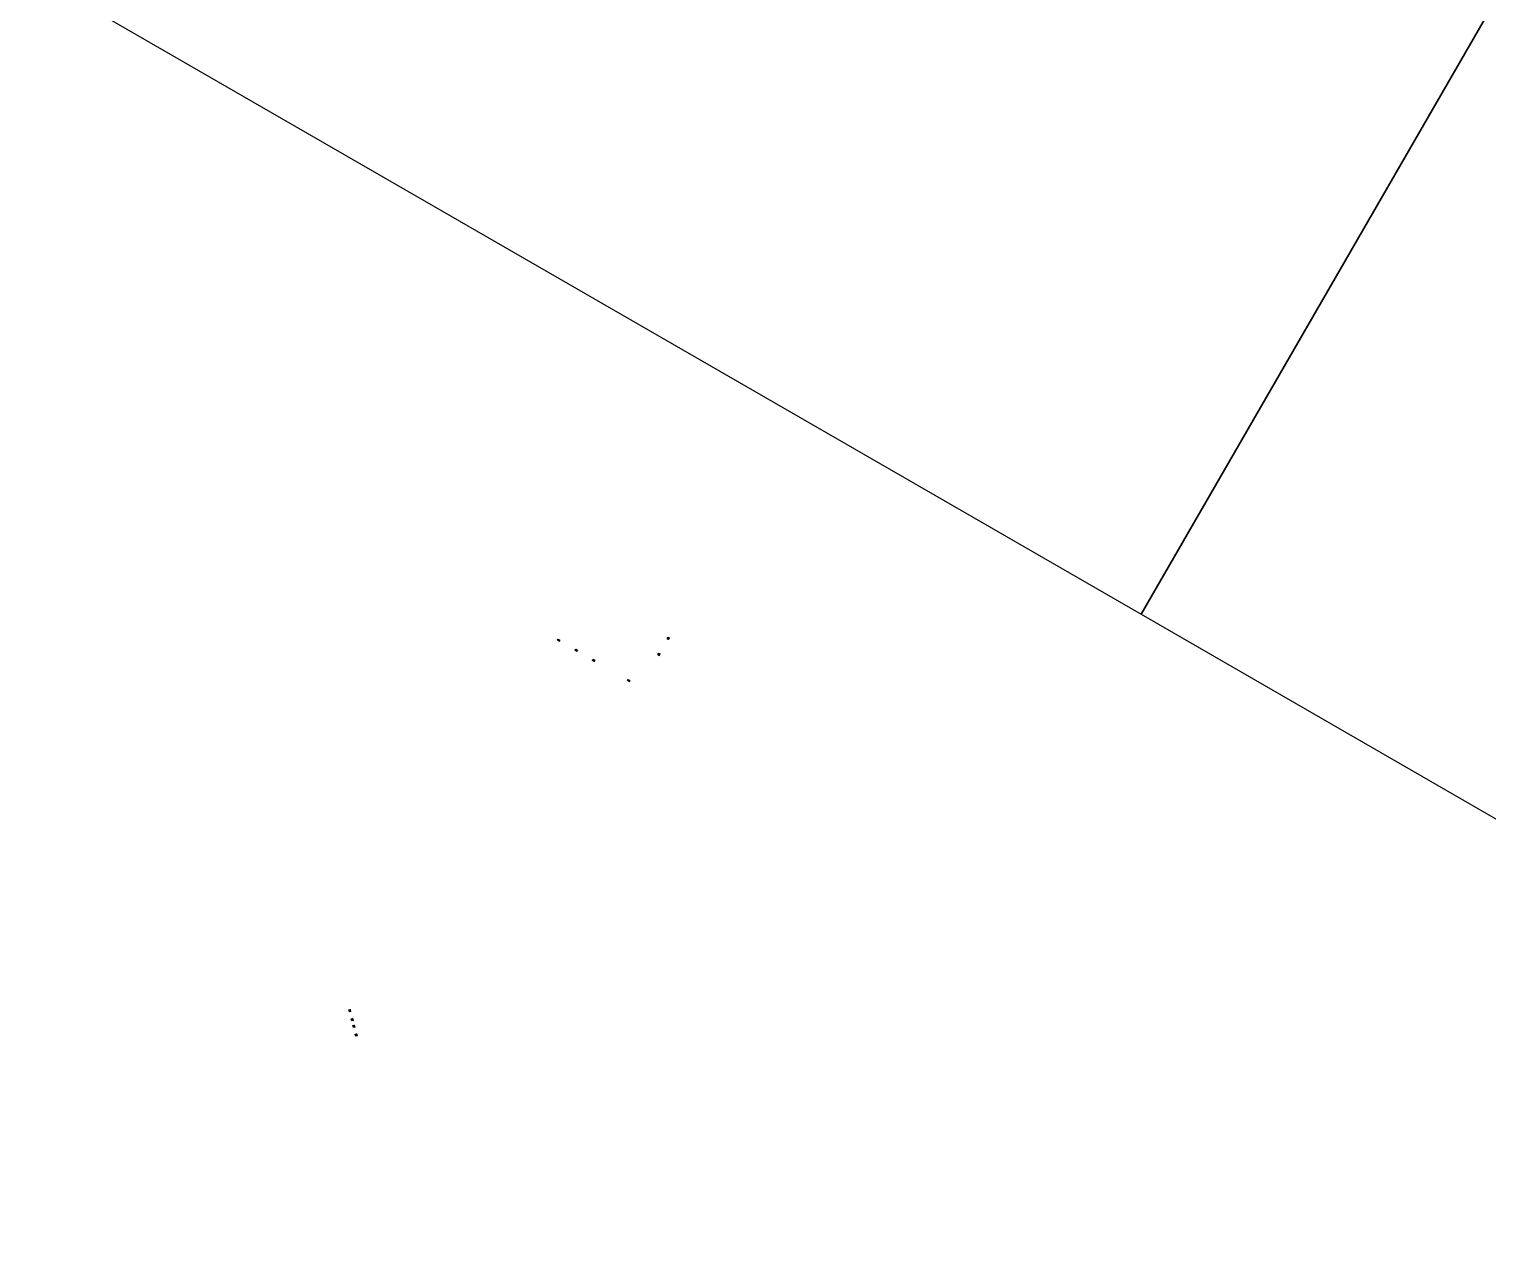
# Model space of a CAD drawing. Header units: millimetres. Extents: x 216654360 to 218309126, y 218099985 to 219647706.
# Drawn here: x 217750335 to 218031485, y 218579207 to 218815672 of the extents above; entities that cross this region are included whole.
import ezdxf

# ---------------------------------------------------------------- set-up
doc = ezdxf.new("R2010")
doc.units = ezdxf.units.MM
doc.header["$LTSCALE"] = 1000
for name, color, linetype in [('A-DOOR-FM', 181, 'Continuous'), ('M-EQ-VT', 3, 'Continuous'), ('测绘建筑物外轮廓', 50, 'Continuous'), ('现状植物', 3, 'Continuous')]:
    doc.layers.add(name, color=color, linetype=linetype)

# ---------------------------------------------------------------- blocks, each defined once
blk = doc.blocks.new('*U237')
at = {"layer": 'M-EQ-VT', "lineweight": 0}
for p, q in [((50, 125), (15, 90)), ((50, 75), (15, 40)), ((50, 25), (15, -10)), ((50, -25), (15, -60)), ((50, -75), (15, -110)), ((50, -125), (15, -160))]:
    blk.add_line(p, q, dxfattribs=at)
at = {"layer": 'M-EQ-VT', "color": 8, "linetype": 'Continuous', "lineweight": 0}
blk.add_line((260, 0), (50, 0), dxfattribs=at)
at = {"layer": 'M-EQ-VT', "lineweight": 0}
for points in [[(-20, 235), (0, 235), (0, -235), (-20, -235)], [(0, -185), (50, -185), (50, 185), (0, 185)]]:
    blk.add_lwpolyline(points, close=True, dxfattribs=at)
at = {"layer": 'M-EQ-VT'}
blk.add_lwpolyline([(0, 185), (260, 185), (260, -185), (0, -185)], close=True, dxfattribs=at)
at = {"layer": 'M-EQ-VT', "color": 8, "linetype": 'Continuous', "lineweight": 0}
blk.add_lwpolyline([(50, 0, 0, 39.2, 0), (117, 0, 39.2, 39.2, 0)], format="xyseb", dxfattribs=at)
at = {"layer": 'M-EQ-VT', "color": 8, "linetype": 'Continuous', "lineweight": 0, "extrusion": (0, 0, -1)}
blk.add_ellipse((153, 67), major_axis=(0, -67), ratio=0.3370013, dxfattribs=at)
at = {"layer": 'M-EQ-VT', "color": 8, "linetype": 'Continuous', "lineweight": 0}
blk.add_ellipse((153, -67), major_axis=(0, 67), ratio=0.3370013, dxfattribs=at)
blk = doc.blocks.new('*U240')
at = {"layer": 'M-EQ-VT', "lineweight": 0}
for p, q in [((50, 175), (15, 140)), ((50, 125), (15, 90)), ((50, 75), (15, 40)), ((50, 25), (15, -10)), ((50, -25), (15, -60)), ((50, -75), (15, -110)), ((50, -125), (15, -160)), ((50, -175), (15, -210))]:
    blk.add_line(p, q, dxfattribs=at)
at = {"layer": 'M-EQ-VT', "color": 8, "linetype": 'Continuous', "lineweight": 0}
blk.add_line((260, 0), (50, 0), dxfattribs=at)
at = {"layer": 'M-EQ-VT', "lineweight": 0}
for points in [[(-20, 260), (0, 260), (0, -260), (-20, -260)], [(0, -210), (50, -210), (50, 210), (0, 210)]]:
    blk.add_lwpolyline(points, close=True, dxfattribs=at)
at = {"layer": 'M-EQ-VT'}
blk.add_lwpolyline([(0, 210), (260, 210), (260, -210), (0, -210)], close=True, dxfattribs=at)
at = {"layer": 'M-EQ-VT', "color": 8, "linetype": 'Continuous', "lineweight": 0}
blk.add_lwpolyline([(50, 0, 0, 39.2, 0), (117, 0, 39.2, 39.2, 0)], format="xyseb", dxfattribs=at)
at = {"layer": 'M-EQ-VT', "color": 8, "linetype": 'Continuous', "lineweight": 0, "extrusion": (0, 0, -1)}
blk.add_ellipse((150, 81), major_axis=(0, -81), ratio=0.3370013, dxfattribs=at)
at = {"layer": 'M-EQ-VT', "color": 8, "linetype": 'Continuous', "lineweight": 0}
blk.add_ellipse((150, -81), major_axis=(0, 81), ratio=0.3370013, dxfattribs=at)
blk = doc.blocks.new('grshfndhyjhtdy')
for name, p, rotation in [('*U237', (5996090, -213192), 179.9999999987465), ('*U237', (5996090, -216792), 179.9999999987465), ('*U237', (5977860, -224195), 90), ('*U237', (5981761, -224195), 90), ('*U237', (5985660, -224195), 90), ('*U237', (5993460, -224195), 90), ('*U240', (5978783, -305993), 224.699971338246), ('*U240', (5980042, -307266), 224.699971338246), ('*U240', (5980949, -308183), 224.699971338246), ('*U240', (5982173, -309419), 224.699971338246)]:
    blk.add_blockref(name, p, dxfattribs=dict(rotation=rotation))
blk = doc.blocks.new('A$C04836B57')
at = {"layer": 'A-DOOR-FM'}
blk.add_blockref('grshfndhyjhtdy', (-6014544, -59472.5), dxfattribs=at)

msp = doc.modelspace()

# ---------------------------------------------------------------- linework, layer by layer
at = {"layer": '测绘建筑物外轮廓'}
for points in [[(217750335, 218826565), (217964640, 218702886), (218094821, 218928458), (217880517, 219052137)], [(217964640, 218702886), (218178944, 218579207), (218309126, 218804779), (218094821, 218928458)]]:
    msp.add_lwpolyline(points, close=True, dxfattribs=at)

# ---------------------------------------------------------------- next in the draw order: block references
at = {"layer": '现状植物', "rotation": 330.0099772030858}
msp.add_blockref('A$C04836B57', (218025897, 218925139), dxfattribs=at)

doc.saveas('drawing.dxf')
